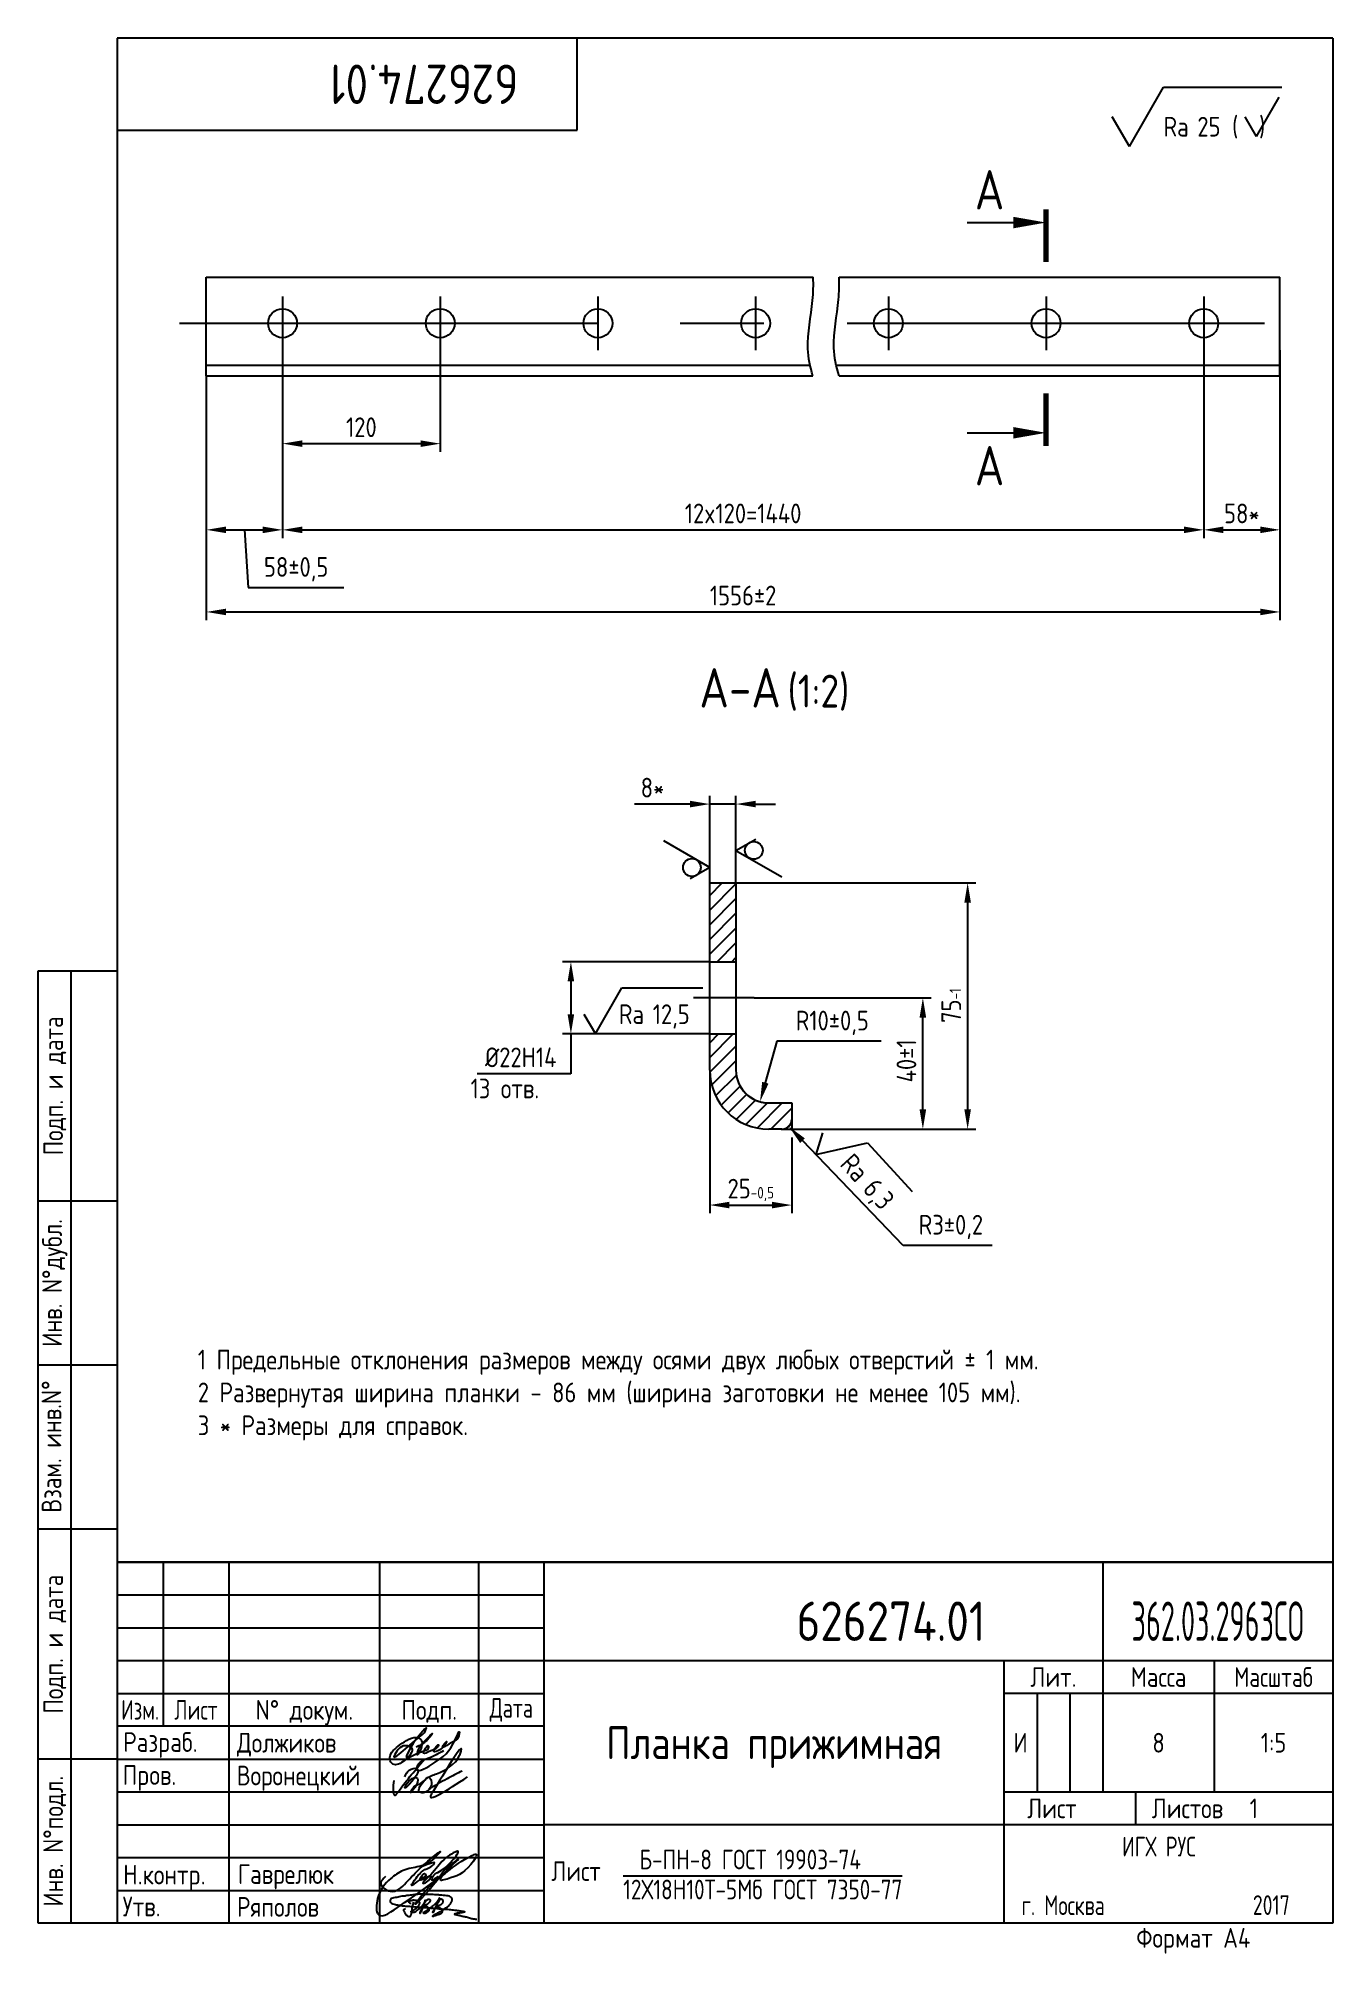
# Paper-space layout 'A3_protect' of a CAD drawing. Header units: millimetres. Extents: x 447 to 644, y 0 to 291.
# The model-space entities are those that its viewports show. They can reach past a viewport. Long polylines and large blocks are cut down to what shows.
import ezdxf
from ezdxf.enums import TextEntityAlignment as Align

# ---------------------------------------------------------------- set-up
doc = ezdxf.new("R2010")
doc.units = ezdxf.units.MM
doc.header["$LTSCALE"] = 0.4
doc.linetypes.add('CENTER', pattern=[50.8, 31.75, -6.35, 6.35, -6.35])
for name, color, linetype in [('Bord', 1, 'Continuous'), ('Cen', 5, 'CENTER'), ('Cont', 6, 'Continuous'), ('Dim', 7, 'Continuous'), ('Hatch', 2, 'Continuous'), ('Text', 3, 'Continuous'), ('Textb', 6, 'Continuous'), ('Vporti', 7, 'Continuous')]:
    doc.layers.add(name, color=color, linetype=linetype)
doc.layers.get('Vporti').freeze()
doc.styles.add('Style1', font='romans.shx', dxfattribs={"width": 0.8})
doc.dimstyles.new('Dia_1$0', dxfattribs={"dimtxt": 3, "dimasz": 3, "dimexe": 1.25, "dimexo": 0, "dimgap": 1, "dimtad": 1, "dimtoh": 1, "dimtxsty": 'Style1', "dimcen": 2.5, "dimclrt": 3, "dimadec": 0, "dimazin": 0, "dimtfac": 1, "dimtmove": 0, "dimatfit": 3, "dimfxl": 1, "dimarcsym": 0})
doc.dimstyles.new('Lin$0', dxfattribs={"dimtxt": 3, "dimasz": 3, "dimexe": 1.25, "dimexo": 0, "dimgap": 1, "dimtad": 1, "dimtoh": 1, "dimdec": 5, "dimlfac": -1, "dimtxsty": 'Style1', "dimcen": 2.5, "dimclrt": 3, "dimaunit": 1, "dimadec": 0, "dimazin": 0, "dimtfac": 1, "dimtdec": 5, "dimtmove": 0, "dimatfit": 3, "dimldrblk": 'NONE', "dimfxl": 1, "dimarcsym": 0})
doc.dimstyles.new('Lin$4', dxfattribs={"dimtxt": 3, "dimasz": 3, "dimexe": 1.25, "dimexo": 0, "dimgap": 1, "dimtad": 1, "dimtoh": 1, "dimdec": 5, "dimlfac": -1, "dimtxsty": 'Style1', "dimcen": 2.5, "dimclrt": 3, "dimaunit": 1, "dimadec": 0, "dimazin": 0, "dimtfac": 1, "dimtdec": 5, "dimtmove": 0, "dimatfit": 3, "dimldrblk": 'NONE', "dimfxl": 1, "dimarcsym": 0})

# ---------------------------------------------------------------- blocks, each defined once
blk = doc.blocks.new('A4')
at = {"layer": 'Bord'}
for p, q in [((20, 55), (85, 55)), ((20, 50), (85, 50)), ((20, 45), (85, 45)), ((160, 40), (160, 25)), ((165, 40), (165, 25)), ((20, 30), (85, 30)), ((20, 25), (85, 25)), ((20, 20), (85, 20)), ((20, 15), (85, 15)), ((20, 10), (85, 10))]:
    blk.add_line(p, q, dxfattribs=at)
at = {"layer": 'Cont'}
for p, q in [((205, 292), (20, 292)), ((20, 292), (20, 5)), ((90, 278), (90, 292)), ((205, 292), (205, 5)), ((20, 278), (90, 278)), ((8, 5), (8, 150)), ((8, 150), (20, 150)), ((13, 5), (13, 150)), ((8, 115), (20, 115)), ((20, 90), (8, 90)), ((20, 65), (8, 65)), ((205, 60), (20, 60)), ((20, 60), (205, 60)), ((27, 60), (27, 35)), ((37, 60), (37, 5)), ((60, 5), (60, 60)), ((75, 60), (75, 5)), ((85, 5), (85, 60)), ((170, 60), (170, 25)), ((85, 45), (205, 45)), ((155, 5), (155, 45)), ((187, 25), (187, 45)), ((20, 40), (85, 40)), ((205, 40), (155, 40)), ((85, 35), (20, 35)), ((20, 30), (8, 30)), ((155, 25), (205, 25)), ((175, 25), (175, 20)), ((205, 20), (85, 20)), ((20, 5), (8, 5)), ((205, 5), (20, 5))]:
    blk.add_line(p, q, dxfattribs=at)
at = {"layer": 'Text', "style": 'Style1', "width": 0.8}
for s, p in [('Подп. и дата', (10.5, 132.5)), ('Инв. N%%dдубл.', (10.5, 102.5)), ('Взам. инв.N%%d ', (10, 78.38)), ('Подп. и дата', (10.5, 47.5)), ('Инв. N%%dподл.', (10.5, 17.5))]:
    blk.add_text(s, height=3, rotation=90, dxfattribs=at).set_placement(p, align=Align.MIDDLE)
at = {"layer": 'Text', "style": 'Style1'}
for s, width, p in [('Лит.', 0.8, (162.5, 42.5)), ('Масса', 0.8, (178.5, 42.5)), ('Масштаб', 0.75, (196, 42.5)), ('Изм.', 0.7, (23.5, 37.5)), ('Лист', 0.7, (32, 37.5)), ('N%%d докум.', 0.8, (48.5, 37.5)), ('Подп.', 0.8, (67.5, 37.5)), ('Лист', 0.8, (162.27, 22.5)), ('Листов', 0.8, (182.9, 22.5))]:
    blk.add_text(s, height=3, dxfattribs=dict(at, width=width)).set_placement(p, align=Align.MIDDLE_CENTER)
at = {"layer": 'Text', "style": 'Style1', "width": 0.7}
for s, p in [('Дата', (80, 37.5)), ('ИГХ РУС', (178.57, 16.69))]:
    blk.add_text(s, height=3, dxfattribs=at).set_placement(p, align=Align.MIDDLE)
at = {"layer": 'Text', "style": 'Style1'}
for s, width, p in [('Разpаб.', 0.8, (20.92, 31.1)), ('Пpов.', 0.8, (20.84, 26.08)), ('Н.контp.', 0.8, (20.92, 10.92)), ('Утв.', 0.8, (20.84, 6.06)), ('г. Москва', 0.7, (157.64, 6.25)), ('Фоpмат А4', 0.8, (175.11, 1.29))]:
    blk.add_text(s, height=3, dxfattribs=dict(at, width=width)).set_placement(p)
for tag, p, width in [('ФИО', (39, 31), 0.8), ('ФИО', (39, 26), 0.8), ('ГОСТ_СОРТАМЕНТА', (98.19, 14), 0.8), ('ФИО', (39, 11), 0.8), ('ФИО', (39, 6), 0.8), ('2017', (192.85, 6.29), 0.7)]:
    blk.add_attdef(tag, p, '', height=3, dxfattribs=dict(at, width=width))
at = {"layer": 'Text', "style": 'Style1', "width": 0.8}
for tag, p in [('И', (157.49, 32.5)), ('700', (178.5, 32.5)), ('1:20', (196, 32.5))]:
    blk.add_attdef(tag, text='', height=3, dxfattribs=at).set_placement(p, align=Align.MIDDLE)
blk.add_attdef('Сборочный_чертеж', text='', height=3, dxfattribs=at).set_placement((120, 21.3), align=Align.CENTER)
for tag, p in [('1', (171.12, 22.5)), ('2', (193, 22.5))]:
    blk.add_attdef(tag, text='', height=3, dxfattribs=at).set_placement(p, align=Align.MIDDLE_CENTER)
blk.add_attdef('ЛИСТ', text='', height=3, dxfattribs=at).set_placement((85.99, 12.5), align=Align.MIDDLE_LEFT)
at = {"layer": 'Text', "style": 'Style1', "width": 0.7}
blk.add_attdef('%%OГОСТ_ТЕХ._ТРЕБОВАНИЙ', text='', height=3, dxfattribs=at).set_placement((98.19, 8), align=Align.BOTTOM_LEFT)
at = {"layer": 'Textb', "style": 'Style1', "width": 0.8}
blk.add_attdef('1234567', (81, 290), '', height=6, rotation=180, dxfattribs=at)
blk.add_attdef('1234567', (123.4, 48), '', height=6, dxfattribs=at)
for tag, height, p in [('123ХЯ', 6, (183.62, 48)), ('НАИМЕНОВАНИЕ', 5, (120, 30))]:
    blk.add_attdef(tag, text='', height=height, dxfattribs=at).set_placement(p, align=Align.CENTER)
blk = doc.blocks.new('A$C314368CF')
at = {"layer": 'Text'}
for q in [(7.18, 6), (1.98, 3)]:
    blk.add_line((3.72, 0), q, dxfattribs=at)
at = {"layer": 'Text', "style": 'Style1', "width": 0.8}
blk.add_text('(  )', height=3, dxfattribs=at).set_placement((0, 0))
blk = doc.blocks.new('sherISO_17')
at = {"layer": 'Cont'}
for p, q in [((-30.94, -16.46), (-25.74, -7.46)), ((-25.74, -7.46), (-7.72, -7.46)), ((-30.94, -16.46), (-33.54, -11.96))]:
    blk.add_line(p, q, dxfattribs=at)
blk.add_blockref('A$C314368CF', (-15.31, -14.96))
at = {"layer": 'Textb', "style": 'Style1', "width": 0.8}
blk.add_text('Ra', height=3, dxfattribs=at).set_placement((-25.74, -14.96))
blk.add_attdef('25', (-20.6, -14.96), '', height=3, dxfattribs=at)
blk = doc.blocks.new('*D65')
at = {"layer": 'Defpoints', "color": 0, "transparency": 16777216}
for p in [(5165.29, 1775.5), (5165.29, 1751.5), (5173.29, 1751.5)]:
    blk.add_point(p, dxfattribs=at)
at = {"layer": 'Dim', "color": 0, "lineweight": -2, "transparency": 16777216}
for p, q in [((5159.29, 1775.5), (5142.44, 1775.5)), ((5165.29, 1751.5), (5165.29, 1778)), ((5173.29, 1775.5), (5165.29, 1775.5)), ((5173.29, 1751.5), (5173.29, 1778)), ((5179.29, 1775.5), (5185.29, 1775.5))]:
    blk.add_line(p, q, dxfattribs=at)
at = {"layer": 'Dim', "color": 0, "transparency": 16777216}
for points in [[(5159.29, 1776.5), (5159.29, 1774.5), (5165.29, 1775.5)], [(5179.29, 1776.5), (5179.29, 1774.5), (5173.29, 1775.5)]]:
    blk.add_solid(points, dxfattribs=at)
at = {"layer": 'Dim', "color": 3, "transparency": 16777216, "insert": (5147.87, 1780.5), "char_height": 6, "attachment_point": 5, "style": 'Style1'}
blk.add_mtext('8*', dxfattribs=at)
blk = doc.blocks.new('_None')
blk = doc.blocks.new('sherISO_09')
at = {"layer": 'Text'}
for q in [(4.04, 7), (-1.73, 3)]:
    blk.add_line((0, 0), q, dxfattribs=at)
blk.add_circle((0, 2.71), 1.35, dxfattribs=at)
blk = doc.blocks.new('*D66')
at = {"layer": 'Defpoints', "color": 0, "transparency": 16777216}
for p in [(5165.29, 1727.5), (5123.03, 1705.5), (5165.29, 1705.5)]:
    blk.add_point(p, dxfattribs=at)
at = {"layer": 'Dim', "color": 0, "lineweight": -2, "transparency": 16777216}
for p, q in [((5165.29, 1727.5), (5120.53, 1727.5)), ((5123.03, 1721.5), (5123.03, 1711.5)), ((5165.29, 1705.5), (5120.53, 1705.5)), ((5123.03, 1705.5), (5123.03, 1693.38)), ((5123.03, 1693.38), (5094.51, 1693.38))]:
    blk.add_line(p, q, dxfattribs=at)
at = {"layer": 'Dim', "color": 0, "transparency": 16777216}
for points in [[(5122.03, 1721.5), (5124.03, 1721.5), (5123.03, 1727.5)], [(5122.03, 1711.5), (5124.03, 1711.5), (5123.03, 1705.5)]]:
    blk.add_solid(points, dxfattribs=at)
at = {"layer": 'Dim', "color": 3, "transparency": 16777216, "insert": (5107.77, 1698.38), "char_height": 6, "attachment_point": 5, "style": 'Style1'}
blk.add_mtext('%%C22H14', dxfattribs=at)
blk = doc.blocks.new('*D67')
at = {"layer": 'Defpoints', "color": 0, "transparency": 16777216}
for p in [(5178.81, 1716.5), (5230.18, 1716.5), (5187.29, 1676.5)]:
    blk.add_point(p, dxfattribs=at)
at = {"layer": 'Dim', "color": 0, "lineweight": -2, "transparency": 16777216}
for p, q in [((5178.81, 1716.5), (5232.68, 1716.5)), ((5230.18, 1682.5), (5230.18, 1710.5)), ((5187.29, 1676.5), (5232.68, 1676.5))]:
    blk.add_line(p, q, dxfattribs=at)
at = {"layer": 'Dim', "color": 0, "transparency": 16777216}
for points in [[(5229.18, 1710.5), (5231.18, 1710.5), (5230.18, 1716.5)], [(5229.18, 1682.5), (5231.18, 1682.5), (5230.18, 1676.5)]]:
    blk.add_solid(points, dxfattribs=at)
at = {"layer": 'Dim', "color": 3, "transparency": 16777216, "insert": (5225.18, 1697.29), "char_height": 6, "attachment_point": 5, "rotation": 90, "style": 'Style1'}
blk.add_mtext('40±1', dxfattribs=at)
blk = doc.blocks.new('*D68')
at = {"layer": 'Defpoints', "color": 0, "transparency": 16777216}
for p in [(5173.29, 1751.5), (5187.3, 1676.5), (5243.8, 1676.5)]:
    blk.add_point(p, dxfattribs=at)
at = {"layer": 'Dim', "color": 0, "lineweight": -2, "transparency": 16777216}
for p, q in [((5173.29, 1751.5), (5246.3, 1751.5)), ((5243.8, 1745.5), (5243.8, 1682.5)), ((5187.3, 1676.5), (5246.3, 1676.5))]:
    blk.add_line(p, q, dxfattribs=at)
at = {"layer": 'Dim', "color": 0, "transparency": 16777216}
for points in [[(5242.8, 1745.5), (5244.8, 1745.5), (5243.8, 1751.5)], [(5242.8, 1682.5), (5244.8, 1682.5), (5243.8, 1676.5)]]:
    blk.add_solid(points, dxfattribs=at)
at = {"layer": 'Dim', "color": 3, "transparency": 16777216, "insert": (5238.8, 1714.14), "char_height": 6, "attachment_point": 5, "rotation": 90, "style": 'Style1'}
blk.add_mtext('75{\\H0.58333x;\\S^ -1;}', dxfattribs=at)
blk = doc.blocks.new('sherISO_03')
at = {"layer": 'Text'}
blk.add_line((4.04, 7), (14.12, 7), dxfattribs=at)
blk.add_lwpolyline([(-1.73, 3), (0, 0), (4.04, 7)], dxfattribs=at)
at = {"layer": 'Text', "style": 'Style1', "width": 0.8}
blk.add_text('Ra', height=3, dxfattribs=at).set_placement((3.58, 1.5))
blk.add_attdef('6,3', (8.73, 1.5), '', height=3, dxfattribs=at)
blk = doc.blocks.new('*D69')
at = {"layer": 'Defpoints', "color": 0, "transparency": 16777216}
for p in [(5165.3, 1694), (5190.29, 1672.57), (5190.29, 1653.4)]:
    blk.add_point(p, dxfattribs=at)
at = {"layer": 'Dim', "color": 0, "lineweight": -2, "transparency": 16777216}
for p, q in [((5165.3, 1694), (5165.3, 1650.9)), ((5190.29, 1672.57), (5190.29, 1650.9)), ((5171.3, 1653.4), (5184.29, 1653.4))]:
    blk.add_line(p, q, dxfattribs=at)
at = {"layer": 'Dim', "color": 0, "transparency": 16777216}
for points in [[(5171.3, 1654.4), (5171.3, 1652.4), (5165.3, 1653.4)], [(5184.29, 1654.4), (5184.29, 1652.4), (5190.29, 1653.4)]]:
    blk.add_solid(points, dxfattribs=at)
at = {"layer": 'Dim', "color": 3, "transparency": 16777216, "insert": (5177.8, 1658.4), "char_height": 6, "attachment_point": 5, "style": 'Style1'}
blk.add_mtext('25{\\H0.58333x;\\S^ -0,5;}', dxfattribs=at)
blk = doc.blocks.new('ZNAK02')
at = {"layer": 'Textb', "style": 'Style1', "width": 0.8}
blk.add_attdef('А-А', text='', height=6, dxfattribs=at).set_placement((13.92, -0.06), align=Align.RIGHT)
blk.add_attdef('SC(1)', (14.94, -0.06), '', height=5, dxfattribs=at)
blk = doc.blocks.new('*D70')
at = {"layer": 'Defpoints', "color": 0, "transparency": 16777216}
for p in [(5085.44, 2132.1), (5027.44, 2112.6), (5085.44, 1995.35)]:
    blk.add_point(p, dxfattribs=at)
at = {"layer": 'Dim', "color": 0, "linetype": 'ByBlock', "lineweight": -2, "transparency": 16777216}
for p, q in [((5085.44, 2132.1), (5085.44, 1989.1)), ((5027.44, 2112.6), (5027.44, 1989.1)), ((5042.44, 1995.35), (5070.44, 1995.35)), ((5056.44, 1995.35), (5059.36, 1951.43)), ((5059.36, 1951.43), (5132.22, 1951.43))]:
    blk.add_line(p, q, dxfattribs=at)
at = {"layer": 'Dim', "color": 0, "transparency": 16777216}
for points in [[(5042.44, 1997.85), (5042.44, 1992.85), (5027.44, 1995.35)], [(5070.44, 1997.85), (5070.44, 1992.85), (5085.44, 1995.35)]]:
    blk.add_solid(points, dxfattribs=at)
at = {"layer": 'Dim', "color": 3, "transparency": 16777216, "insert": (5095.79, 1965.36), "char_height": 15, "attachment_point": 5, "style": 'Style1'}
blk.add_mtext('58±0,5', dxfattribs=at)
blk = doc.blocks.new('*D71')
at = {"layer": 'Defpoints', "color": 0, "transparency": 16777216}
for p in [(5085.44, 2132.1), (5205.44, 2132.1), (5205.44, 2060.96)]:
    blk.add_point(p, dxfattribs=at)
at = {"layer": 'Dim', "color": 0, "linetype": 'ByBlock', "lineweight": -2, "transparency": 16777216}
for p, q in [((5085.44, 2132.1), (5085.44, 2054.71)), ((5205.44, 2132.1), (5205.44, 2054.71)), ((5100.44, 2060.96), (5190.44, 2060.96))]:
    blk.add_line(p, q, dxfattribs=at)
at = {"layer": 'Dim', "color": 0, "transparency": 16777216}
for points in [[(5100.44, 2063.46), (5100.44, 2058.46), (5085.44, 2060.96)], [(5190.44, 2063.46), (5190.44, 2058.46), (5205.44, 2060.96)]]:
    blk.add_solid(points, dxfattribs=at)
at = {"layer": 'Dim', "color": 3, "transparency": 16777216, "insert": (5145.44, 2073.46), "char_height": 15, "attachment_point": 5, "style": 'Style1'}
blk.add_mtext('120', dxfattribs=at)
blk = doc.blocks.new('*D72')
at = {"layer": 'Defpoints', "color": 0, "transparency": 16777216}
for p in [(5085.44, 2132.1), (5786.47, 2132.1), (5786.47, 1995.35)]:
    blk.add_point(p, dxfattribs=at)
at = {"layer": 'Dim', "color": 0, "linetype": 'ByBlock', "lineweight": -2, "transparency": 16777216}
for p, q in [((5085.44, 2132.1), (5085.44, 1989.1)), ((5786.47, 2132.1), (5786.47, 1989.1)), ((5100.44, 1995.35), (5771.47, 1995.35))]:
    blk.add_line(p, q, dxfattribs=at)
at = {"layer": 'Dim', "color": 0, "transparency": 16777216}
for points in [[(5100.44, 1997.85), (5100.44, 1992.85), (5085.44, 1995.35)], [(5771.47, 1997.85), (5771.47, 1992.85), (5786.47, 1995.35)]]:
    blk.add_solid(points, dxfattribs=at)
at = {"layer": 'Dim', "color": 3, "transparency": 16777216, "insert": (5435.95, 2007.85), "char_height": 15, "attachment_point": 5, "style": 'Style1'}
blk.add_mtext('12x120=1440', dxfattribs=at)
blk = doc.blocks.new('*D75')
at = {"layer": 'Defpoints', "color": 0, "transparency": 16777216}
for p in [(5027.44, 2112.6), (5844.47, 2112.6), (5844.47, 1932.85)]:
    blk.add_point(p, dxfattribs=at)
at = {"layer": 'Dim', "color": 0, "linetype": 'ByBlock', "lineweight": -2, "transparency": 16777216}
for p, q in [((5027.44, 2112.6), (5027.44, 1926.6)), ((5844.47, 2112.6), (5844.47, 1926.6)), ((5042.44, 1932.85), (5829.47, 1932.85))]:
    blk.add_line(p, q, dxfattribs=at)
at = {"layer": 'Dim', "color": 0, "transparency": 16777216}
for points in [[(5042.44, 1935.35), (5042.44, 1930.35), (5027.44, 1932.85)], [(5829.47, 1935.35), (5829.47, 1930.35), (5844.47, 1932.85)]]:
    blk.add_solid(points, dxfattribs=at)
at = {"layer": 'Dim', "color": 3, "transparency": 16777216, "insert": (5435.95, 1945.35), "char_height": 15, "attachment_point": 5, "style": 'Style1'}
blk.add_mtext('1556±2', dxfattribs=at)
blk = doc.blocks.new('*D76')
at = {"layer": 'Defpoints', "color": 0, "transparency": 16777216}
for p in [(5786.47, 2132.1), (5844.47, 2132.1), (5844.47, 1995.35)]:
    blk.add_point(p, dxfattribs=at)
at = {"layer": 'Dim', "color": 0, "linetype": 'ByBlock', "lineweight": -2, "transparency": 16777216}
for p, q in [((5786.47, 2132.1), (5786.47, 1989.1)), ((5844.47, 2132.1), (5844.47, 1989.1)), ((5801.47, 1995.35), (5829.47, 1995.35))]:
    blk.add_line(p, q, dxfattribs=at)
at = {"layer": 'Dim', "color": 0, "transparency": 16777216}
for points in [[(5801.47, 1997.85), (5801.47, 1992.85), (5786.47, 1995.35)], [(5829.47, 1997.85), (5829.47, 1992.85), (5844.47, 1995.35)]]:
    blk.add_solid(points, dxfattribs=at)
at = {"layer": 'Dim', "color": 3, "transparency": 16777216, "insert": (5815.47, 2007.85), "char_height": 15, "attachment_point": 5, "style": 'Style1'}
blk.add_mtext('58*', dxfattribs=at)
blk = doc.blocks.new('razrez03')
at = {"layer": 'Text', "const_width": 0.8}
blk.add_lwpolyline([(0, 2), (0, -6)], dxfattribs=at)
at = {"layer": 'Text'}
blk.add_lwpolyline([(0, 0, 0, 1.76, 0), (5, 0, 1.76, 1.76, 0)], format="xyseb", dxfattribs=at)
blk.add_lwpolyline([(12, 0), (5, 0)], dxfattribs=at)
at = {"layer": 'Textb', "style": 'Style1', "width": 0.8}
blk.add_attdef('A', (6.5, 2), '', height=6, dxfattribs=at)
blk = doc.blocks.new('*D77')
at = {"layer": 'Defpoints', "color": 0, "transparency": 16777216}
for p in [(5187.29, 1679.5), (5189.37, 1677.34)]:
    blk.add_point(p, dxfattribs=at)
at = {"layer": 'Dim', "color": 0, "lineweight": -2, "transparency": 16777216}
for p, q in [((5224.14, 1641.13), (5193.53, 1673.01)), ((5251.28, 1641.13), (5224.14, 1641.13))]:
    blk.add_line(p, q, dxfattribs=at)
blk.add_arc((5187.29, 1679.5), 3, 266.09052, 0, dxfattribs=at)
at = {"layer": 'Dim', "color": 0, "transparency": 16777216}
blk.add_solid([(5194.25, 1673.7), (5192.81, 1672.32), (5189.37, 1677.34)], dxfattribs=at)
at = {"layer": 'Dim', "color": 3, "transparency": 16777216, "insert": (5238.71, 1646.71), "char_height": 6, "attachment_point": 5, "style": 'Style1'}
blk.add_mtext('R3±0,2', dxfattribs=at)
blk = doc.blocks.new('*D78')
at = {"layer": 'Defpoints', "color": 0, "transparency": 16777216}
for p in [(5183.29, 1694.5), (5180.61, 1684.87)]:
    blk.add_point(p, dxfattribs=at)
at = {"layer": 'Dim', "color": 0, "lineweight": -2, "transparency": 16777216}
for p, q in [((5185.74, 1703.31), (5182.22, 1690.65)), ((5217.46, 1703.31), (5185.74, 1703.31))]:
    blk.add_line(p, q, dxfattribs=at)
blk.add_arc((5183.29, 1694.5), 10, 180, 268.78132, dxfattribs=at)
at = {"layer": 'Dim', "color": 0, "transparency": 16777216}
blk.add_solid([(5181.26, 1690.92), (5183.19, 1690.38), (5180.61, 1684.87)], dxfattribs=at)
at = {"layer": 'Dim', "color": 3, "transparency": 16777216, "insert": (5202.6, 1708.88), "char_height": 6, "attachment_point": 5, "style": 'Style1'}
blk.add_mtext('R10±0,5', dxfattribs=at)
blk = doc.blocks.new('sherISO_01')
at = {"layer": 'Text'}
blk.add_line((4.04, 7), (16.36, 7), dxfattribs=at)
blk.add_lwpolyline([(-1.73, 3), (0, 0), (4.04, 7)], dxfattribs=at)
at = {"layer": 'Text', "style": 'Style1', "width": 0.8}
blk.add_text('Ra', height=3, dxfattribs=at).set_placement((3.58, 1.5))
blk.add_attdef('12,5', (8.73, 1.5), '', height=3, dxfattribs=at)

msp = doc.modelspace()

# ---------------------------------------------------------------- hatches: boundary and pattern name
at = {"layer": 'Hatch'}
h = msp.add_hatch(dxfattribs=at)
h.set_pattern_fill('ANSI31', color=256)
h.set_pattern_definition([(45, (8045.6322, 4798.676), (-2.245064, 2.245064), [])])
h.paths.add_polyline_path([(5165.293712, 1751.502693), (5173.293712, 1751.502693), (5173.293712, 1727.502693), (5165.293712, 1727.502693)])
h.paths.add_polyline_path([(5165.293712, 1705.502693), (5173.293712, 1705.502693), (5173.293712, 1694.502693, 0.4142135624), (5183.293712, 1684.502693), (5190.293712, 1684.502693), (5190.293712, 1679.502693, -0.4142135624), (5187.293712, 1676.502693), (5183.293712, 1676.502693, -0.4142135624), (5165.293712, 1694.502693)])

# ---------------------------------------------------------------- linework, layer by layer
at = {"layer": 'Bord'}
for points, knots in [([(5489.085151, 2112.598781), (5486.969041, 2119.373421), (5483.208804, 2138.016139), (5488.885982, 2163.359895), (5489.557844, 2181.78803), (5489.288875, 2187.598782)], [42.9201491977, 42.9201491977, 42.9201491977, 42.9201491977, 64.4482987183, 101.4562237444, 118.8048081624, 118.8048081624, 118.8048081624, 118.8048081624]), ([(5509.052057, 2112.598781), (5506.812091, 2119.599502), (5502.900812, 2138.465272), (5508.581369, 2163.824109), (5509.287319, 2182.014368), (5509.065861, 2187.598782)], [42.1835013614, 42.1835013614, 42.1835013614, 42.1835013614, 64.4482987183, 101.4562237444, 118.1133182093, 118.1133182093, 118.1133182093, 118.1133182093])]:
    msp.add_open_spline(points, degree=3, knots=knots, dxfattribs=at)
at = {"layer": 'Cen'}
for p, q in [((5085.438177, 2173.098781), (5085.438177, 2132.098781)), ((5205.438177, 2173.098781), (5205.438177, 2132.098781)), ((5325.438177, 2173.098781), (5325.438177, 2132.098781)), ((5445.438177, 2173.098781), (5445.438177, 2132.098781)), ((5546.469957, 2173.098781), (5546.469957, 2132.098781)), ((5666.469957, 2173.098781), (5666.469957, 2132.098781)), ((5786.469957, 2173.098781), (5786.469957, 2132.098781)), ((5007.160925, 2152.598781), (5857.988624, 2152.598781)), ((5178.812128, 1716.502693), (5160.397173, 1716.502693))]:
    msp.add_line(p, q, dxfattribs=at)
at = {"layer": 'Cont'}
for p, q in [((5027.438177, 2187.598782), (5489.288875, 2187.598782)), ((5027.438177, 2112.598781), (5027.438177, 2187.598781)), ((5509.065861, 2187.598782), (5844.469957, 2187.598782)), ((5844.469957, 2112.598781), (5844.469957, 2187.598781)), ((5027.438177, 2120.598781), (5486.958293, 2120.598781)), ((5506.859342, 2120.598781), (5844.469957, 2120.598782)), ((5027.438177, 2112.598781), (5489.085151, 2112.598781)), ((5509.052057, 2112.598781), (5844.469957, 2112.598782)), ((5165.293712, 1751.502693), (5173.293712, 1751.502693)), ((5165.293712, 1694.502693), (5165.293712, 1751.502693)), ((5173.293712, 1751.502693), (5173.293712, 1694.502693)), ((5165.293712, 1727.502693), (5173.293712, 1727.502693)), ((5165.293712, 1705.502693), (5173.293712, 1705.502693)), ((5183.293712, 1684.502693), (5190.293712, 1684.502693)), ((5190.293712, 1684.502693), (5190.293712, 1679.502693)), ((5187.293712, 1676.502693), (5183.293712, 1676.502693))]:
    msp.add_line(p, q, dxfattribs=at)
for centre in [(5085.438177, 2152.598781), (5205.438177, 2152.598781), (5325.438177, 2152.598781), (5445.438177, 2152.598781), (5546.469957, 2152.598781), (5666.469957, 2152.598781), (5786.469957, 2152.598781)]:
    msp.add_circle(centre, 11, dxfattribs=at)
for centre, radius, start, end in [((5183.293712, 1694.502693), 18, 180, 270), ((5183.293712, 1694.502693), 10, 180, 270), ((5187.293712, 1679.502693), 3, 270, 0)]:
    msp.add_arc(centre, radius, start, end, dxfattribs=at)
at = {"layer": 'Dim'}
for p, q in [((5187.293712, 1676.502693), (5192.676312, 1676.502693)), ((5190.293712, 1679.502693), (5190.293712, 1676.136834)), ((5190.293712, 1673.984347), (5190.293712, 1672.463573))]:
    msp.add_line(p, q, dxfattribs=at)

# ---------------------------------------------------------------- block references
ref = msp.add_blockref('razrez03', (5666.469957, 2229.271828), dxfattribs=dict(at, xscale=-5, yscale=5, zscale=5))
ref.add_attrib('A', 'А', (5612.255671, 2239.271828), dxfattribs={"layer": 'Textb', "height": 30, "style": 'Style1', "width": 0.8})
ref = msp.add_blockref('razrez03', (5666.469957, 2069.221528), dxfattribs=dict(at, xscale=5, yscale=5, zscale=5, rotation=180))
ref.add_attrib('A', 'А', (5612.255671, 2029.221528), dxfattribs={"layer": 'Textb', "height": 30, "style": 'Style1', "width": 0.8})
at = {"layer": 'Dim', "xscale": 2, "yscale": 2, "zscale": 2}
for name, p, values in [('ZNAK02', (5159.117706, 1805.027326), {'А-А': 'А-А', 'SC(1)': '(1:2)'}), ('sherISO_01', (5130.484398, 1705.526479), {'12,5': '12,5'})]:
    msp.add_blockref(name, p, dxfattribs=at).add_auto_attribs(values)
for p, rotation in [((5165.293712, 1756.187086), 90.00000000000001), ((5173.293712, 1761.398818), 270)]:
    msp.add_blockref('sherISO_09', p, dxfattribs=dict(at, rotation=rotation))
at = {"layer": 'Dim', "xscale": 2, "yscale": 2, "zscale": 2, "rotation": 312.6106132932224}
msp.add_blockref('sherISO_03', (5197.546601, 1668.809327), dxfattribs=at).add_auto_attribs({'6,3': '6,3'})

# ---------------------------------------------------------------- texts
at = {"layer": 'Text', "color": 3, "style": 'Style1', "width": 0.8}
msp.add_text('13 отв.', height=6, dxfattribs=at).set_placement((5092.509784, 1685.901395))

# ---------------------------------------------------------------- dimensions: what is measured, and where the dimension line sits
at = {"layer": 'Dim'}
for base, p2, text, override, picture, middle in [((5085.438177, 1995.351151), (5085.438177, 2132.098781), '<>±0,5', {"dimscale": 5, "dimtmove": 1, "dimarcsym": 1}, '*D70', (5064.363353, 1951.428025)), ((5844.469957, 1932.851151), (5844.469957, 2112.598782), '1556±2', {"dimscale": 5, "dimarcsym": 1}, '*D75', (5435.954067, 1932.851151))]:
    dim = msp.add_linear_dim(base=base, p1=(5027.438177, 2112.598781), p2=p2, text=text, dimstyle='Dia_1$0', override=override, dxfattribs=at)
    dim.commit()
    dim.dimension.update_dxf_attribs({"geometry": picture, "text_midpoint": middle, "dimtype": 160})
dim = msp.add_linear_dim(base=(5205.438177, 2060.964835), p1=(5085.438177, 2132.098781), p2=(5205.438177, 2132.098781), dimstyle='Dia_1$0', override={"dimscale": 5, "dimarcsym": 1}, dxfattribs=at)
dim.commit()
dim.dimension.update_dxf_attribs({"geometry": '*D71', "text_midpoint": (5145.438177, 2073.464835)})
for base, p1, p2, text, override, picture, middle in [((5786.469957, 1995.351151), (5085.438177, 2132.098781), (5786.469957, 2132.098781), '12x120=1440', {"dimscale": 5, "dimpost": '', "dimarcsym": 1}, '*D72', (5435.954067, 2007.851151)), ((5844.469957, 1995.351151), (5786.469957, 2132.098781), (5844.469957, 2132.098781), '<>*', {"dimscale": 5, "dimarcsym": 1}, '*D76', (5815.469957, 2007.851151))]:
    dim = msp.add_linear_dim(base=base, p1=p1, p2=p2, text=text, dimstyle='Dia_1$0', override=override, dxfattribs=at)
    dim.commit()
    dim.dimension.update_dxf_attribs({"geometry": picture, "text_midpoint": middle})
for base, p1, p2, text, override, picture, middle in [((5165.293712, 1775.502693), (5173.293712, 1751.502693), (5165.293712, 1751.502693), '<>*', {"dimscale": 2}, '*D65', (5147.86514, 1780.502693)), ((5190.293712, 1653.395443), (5165.300793, 1693.997853), (5190.293712, 1672.572448), '<>{\\H0.58333x;\\S^ -0,5;}', {"dimscale": 2, "dimdec": 0}, '*D69', (5177.797252, 1658.395443))]:
    dim = msp.add_linear_dim(base=base, p1=p1, p2=p2, angle=180, text=text, dimstyle='Lin$0', override=override, dxfattribs=at)
    dim.commit()
    dim.dimension.update_dxf_attribs({"geometry": picture, "text_midpoint": middle})
for base, p1, p2, angle, text, picture, middle in [((5243.796223, 1676.502693), (5173.293712, 1751.502693), (5187.303668, 1676.502693), 270, '<>{\\H0.58333x;\\S^ -1;}', '*D68', (5243.796223, 1714.144351)), ((5123.029196, 1705.502693), (5165.293712, 1727.502693), (5165.293712, 1705.502693), 90, '%%C<>H14', '*D66', (5107.772053, 1693.379241)), ((5230.182659, 1716.502693), (5187.293712, 1676.502693), (5178.812128, 1716.502693), 90, '<>±1', '*D67', (5230.182659, 1697.290963))]:
    dim = msp.add_linear_dim(base=base, p1=p1, p2=p2, angle=angle, text=text, dimstyle='Lin$0', override={"dimscale": 2}, dxfattribs=at)
    dim.commit()
    dim.dimension.update_dxf_attribs({"geometry": picture, "text_midpoint": middle, "dimtype": 160})
for center, mpoint, text, override, picture, middle in [((5183.293712, 1694.502693), (5180.61416, 1684.868379), '<>±0,5', {"dimscale": 2}, '*D78', (5202.600731, 1703.311208)), ((5187.293712, 1679.502693), (5189.371539, 1677.338754), '<>±0,2', {"dimscale": 2, "dimdec": 0, "dimcen": 0, "dimtofl": 0}, '*D77', (5238.707351, 1641.133624))]:
    dim = msp.add_radius_dim(center=center, mpoint=mpoint, text=text, dimstyle='Lin$4', override=override, dxfattribs=at)
    dim.commit()
    dim.dimension.update_dxf_attribs({"geometry": picture, "text_midpoint": middle, "dimtype": 164})

psp = doc.layouts.new('A3_protect')

# ---------------------------------------------------------------- linework, layer by layer
at = {"layer": 'Cont'}
psp.add_line((643.64, 291.18), (643.64, 4.18), dxfattribs=at)
at = {"layer": 'Text'}
for points, knots in [([(508.33, 30.45), (507.57, 30.03), (506.26, 29.31), (504.38, 28.72), (504.06, 26.79), (508.99, 29.89), (509.32, 30.5), (510.73, 33.53), (510.7, 32.09), (509.82, 31.97), (507.63, 30.49), (508.94, 32.25), (508.41, 30.73), (505.88, 29.62), (507.77, 31.8), (507.23, 30.59), (506.5, 30.62), (504.63, 29.38), (505.97, 31.65), (506.09, 30.55), (504.19, 30.11), (502.91, 29.28), (500.77, 27.92), (499.72, 29.66), (501.23, 31.08), (502.63, 32.04), (503.91, 32.68), (504.87, 32.26), (505.28, 31.27), (503.98, 28.96), (504.68, 31.24), (505.29, 31.7), (506.93, 33.51), (505.94, 32.06), (505.21, 31.52), (504.41, 31.12), (504.16, 31)], [0, 0, 0, 0, 2.703743, 4.672825, 5.02799, 7.955933, 13.437489, 13.883188, 14.189441, 16.413959, 17.478513, 18.47964, 18.959294, 20.910841, 22.003091, 22.470554, 23.533771, 24.710748, 26.01626, 26.201331, 27.488187, 30.382065, 32.258784, 33.069724, 35.439902, 37.010787, 38.612861, 39.32109, 39.818865, 41.83144, 42.782113, 44.494961, 45.867914, 46.467245, 48.290622, 49.101188, 49.101188, 49.101188, 49.101188]), ([(502.68, 29.67), (503.1, 30.59), (503.64, 31.77), (505.91, 34.33), (505.46, 33.17), (503.95, 32.14), (499.75, 28.03), (501.4, 30.77), (502.38, 31.46), (503.94, 30.77), (503.3, 29.96), (502.78, 29.27), (502.62, 29.54), (502.66, 29.62), (502.68, 29.67)], [0, 0, 0, 0, 4.062617, 5.226919, 5.800291, 6.663227, 11.774431, 12.938639, 14.11351, 15.354081, 16.396133, 16.918576, 17.03251, 17.182794, 17.182794, 17.182794, 17.182794]), ([(502.41, 26.48), (502.57, 26.86), (502.89, 27.61), (505.39, 28.16), (503.59, 25.71), (502.07, 24.38), (503.12, 26.38), (505.26, 26.45), (502.79, 23.15), (503.85, 25.36), (505.02, 25.26), (505.99, 26.76), (506.83, 25.38), (505.99, 24.04), (503.96, 24.04), (505.54, 26.44), (507.95, 27.11), (510.32, 28.4), (511.81, 32.83), (508.03, 26.3), (505.36, 22.16), (508.83, 24.42), (511.98, 26.48)], [0, 0, 0, 0, 1.213353, 2.399709, 5.497648, 5.861317, 7.611627, 8.43806, 10.837371, 11.583123, 13.461301, 14.534506, 15.162086, 17.217848, 17.944717, 20.123775, 21.948027, 26.460707, 27.144718, 34.52243, 35.159468, 41.304292, 41.304292, 41.304292, 41.304292]), ([(500.73, 25.92), (500.68, 25.47), (500.62, 24.81), (500.77, 23.27), (502.11, 25.17), (503.24, 26.59), (504.62, 28.21), (505.43, 29.15)], [0, 0, 0, 0, 1.523947, 2.237958, 3.351836, 5.856423, 9.374056, 9.374056, 9.374056, 9.374056]), ([(511.15, 27.37), (510.38, 26.98), (508.67, 26.11), (507, 25.15), (506.08, 24.62)], [0, 0, 0, 0, 2.587978, 5.77327, 5.77327, 5.77327, 5.77327]), ([(499.46, 11.29), (499.13, 10.98), (498.25, 10.17), (500.64, 8.31), (503.77, 11.57), (505.26, 13.19), (508.15, 15.4), (506.25, 13.33), (504.84, 12.8), (502.15, 12.42), (499.84, 10.76), (498.11, 8.71), (497.96, 4.19), (504.12, 8.57), (507.87, 11.17), (511.15, 13.88), (513.83, 15), (511.5, 11.67), (510.21, 11.36), (506.9, 10.3), (509.17, 12.73), (511.24, 14.44), (508.55, 12.64), (507.44, 10.54), (502.66, 5.41), (505.26, 8.89), (508.38, 12.12), (506.24, 10.31), (506.8, 11.64), (507.96, 12.17), (509.14, 13.03), (511.4, 15.87), (507.78, 13.76), (507.48, 12.46), (504.44, 9.86), (506.06, 10.55), (506.66, 11.78), (505.6, 10.99), (504.3, 10.47), (505.36, 12.11), (505.71, 11.4), (504.64, 10.94), (502.84, 9.18), (504.33, 11.42), (505.24, 12.38), (506.4, 12.7), (507.35, 13.73), (506.1, 13.25), (505.06, 12.85)], [0, 0, 0, 0, 1.17994, 3.087717, 5.863103, 12.338328, 12.854096, 14.088578, 16.834551, 19.302558, 21.570562, 25.210018, 27.650956, 31.348291, 40.129863, 44.562748, 45.223917, 46.979401, 51.214655, 52.099288, 55.323111, 56.227801, 58.471865, 60.028126, 65.752911, 68.466223, 71.038525, 71.934922, 72.780229, 73.495807, 76.028152, 77.999346, 80.11892, 83.1954, 85.334448, 86.270878, 87.060466, 88.110212, 88.803314, 89.989889, 90.197567, 90.706974, 92.884587, 94.19917, 96.055742, 97.375783, 97.753899, 99.636325, 99.636325, 99.636325, 99.636325]), ([(503.38, 7.16), (503.34, 7.18), (503.25, 7.21), (503.15, 7.29), (503.07, 7.37), (503, 7.48), (503.08, 7.57), (503.2, 7.63), (503.37, 7.68), (503.57, 7.72), (503.81, 7.75), (504.03, 7.72), (504.26, 7.67), (504.46, 7.58), (504.66, 7.43), (504.67, 7.21), (504.59, 7.06), (504.49, 6.9), (504.38, 6.74), (504.24, 6.57), (504.11, 6.42), (503.96, 6.32), (503.84, 6.22), (503.71, 6.15), (503.56, 6.1), (503.45, 6.04), (503.37, 6.01), (503.33, 5.94), (503.4, 5.89), (503.48, 5.88), (503.61, 5.87), (503.76, 5.87), (503.93, 5.92), (504.13, 5.99), (504.31, 6.13), (504.47, 6.31), (504.65, 6.44), (504.8, 6.61), (504.95, 6.72), (505.05, 6.83), (505.14, 6.93), (505.28, 7.08), (505.4, 7.32), (505.5, 7.48), (505.56, 7.76), (505.44, 7.45), (505.41, 7.24), (505.25, 6.89), (505.17, 6.61), (505.07, 6.37), (504.96, 6.1), (504.88, 5.91), (504.67, 5.57), (504.83, 5.96), (504.92, 6.24), (505.09, 6.53), (505.22, 6.8), (505.29, 6.99), (505.4, 7.19), (505.53, 7.37), (505.61, 7.54), (505.73, 7.68), (505.87, 7.83), (506.06, 7.89), (506.23, 7.82), (506.29, 7.67), (506.24, 7.49), (506.11, 7.31), (505.91, 7.16), (505.76, 7.02), (505.61, 6.96), (505.52, 6.92), (505.34, 6.88), (505.56, 6.86), (505.69, 6.8), (505.86, 6.72), (505.96, 6.59), (506.06, 6.47), (506.1, 6.33), (506.1, 6.16), (506.01, 5.99), (505.84, 5.85), (505.62, 5.74), (505.44, 5.66), (505.23, 5.72), (505.34, 5.9), (505.49, 5.96), (505.66, 6.07), (505.82, 6.16), (505.95, 6.25), (506.07, 6.33), (506.16, 6.41), (506.26, 6.48), (506.36, 6.57), (506.49, 6.67), (506.67, 6.81), (506.86, 6.98), (507.04, 7.17), (507.19, 7.29), (507.33, 7.4), (507.41, 7.54), (507.53, 7.64), (507.63, 7.77), (507.69, 7.88), (507.7, 8.07), (507.55, 7.88), (507.49, 7.73), (507.4, 7.48), (507.31, 7.25), (507.21, 7.02), (507.14, 6.78), (507.04, 6.58), (506.94, 6.35), (506.88, 6.13), (506.82, 5.94), (506.77, 5.83), (506.6, 5.78), (506.83, 6.13), (506.96, 6.33), (507.14, 6.66), (507.26, 6.88), (507.39, 7.11), (507.55, 7.4), (507.68, 7.69), (507.82, 7.86), (508, 7.97), (508.16, 7.8), (508.21, 7.61), (508.2, 7.42), (508.15, 7.25), (508.04, 7.12), (507.9, 7.01), (507.74, 6.91), (507.58, 6.83), (507.42, 6.79), (507.32, 6.76), (507.1, 6.77), (507.28, 6.74), (507.36, 6.7), (507.48, 6.67), (507.6, 6.63), (507.73, 6.6), (507.83, 6.52), (507.91, 6.42), (508, 6.31), (508.04, 6.19), (508.08, 6.05), (508.09, 5.92), (508.07, 5.78), (507.96, 5.67), (507.81, 5.57), (507.62, 5.52), (507.4, 5.45), (507.18, 5.35), (506.92, 5.28), (506.78, 5.23), (506.63, 5.22), (506.73, 5.37), (506.82, 5.44), (507.03, 5.58), (507.27, 5.68), (507.54, 5.84), (507.76, 5.95), (507.91, 6.03), (508.06, 6.12), (508.2, 6.23), (508.42, 6.37), (508.69, 6.55), (508.96, 6.74), (509.18, 6.91), (509.31, 7.09), (509.44, 7.24), (509.51, 7.4), (509.58, 7.53), (509.63, 7.71), (509.66, 7.92), (509.42, 8.28), (508.89, 8.39), (508.3, 8.43), (507.78, 8.46), (507.27, 8.53), (506.78, 8.55), (506.31, 8.54), (505.88, 8.57), (505.5, 8.57), (505.18, 8.61), (504.86, 8.62), (504.52, 8.61), (504.18, 8.58), (503.82, 8.53), (503.43, 8.47), (503.07, 8.45), (502.74, 8.41), (502.39, 8.31), (501.99, 8.33), (501.59, 8.17), (501.17, 8.15), (500.79, 8.03), (500.46, 7.99), (500.24, 7.85), (500.18, 7.62), (500.23, 7.39), (500.47, 7.18), (500.8, 7.13), (501.21, 6.99), (501.69, 6.94), (502.14, 6.85), (502.56, 6.81), (502.93, 6.81), (503.33, 6.73), (503.89, 6.73), (504.46, 6.62), (505.12, 6.66), (505.74, 6.55), (506.35, 6.51), (506.94, 6.5), (507.53, 6.42), (508.2, 6.35), (508.85, 6.33), (509.37, 6.26), (509.82, 6.22), (510.24, 6.19), (510.62, 6.12), (510.94, 6.08), (511.22, 6.03), (511.39, 6.02), (511.63, 5.93), (511.39, 5.86), (511.22, 5.82), (510.92, 5.77), (510.58, 5.72), (510.31, 5.7), (509.86, 5.54), (510.43, 5.47), (510.75, 5.38), (511.29, 5.26), (511.82, 5.15), (512.38, 4.95), (512.86, 4.88), (513.19, 4.83), (513.32, 4.8), (513.39, 4.79)], [0, 0, 0, 0, 0.153866, 0.270441, 0.388867, 0.510533, 0.592156, 0.71333, 0.90842, 1.11344, 1.349254, 1.61246, 1.782219, 2.047249, 2.291879, 2.451528, 2.651081, 2.806158, 3.017979, 3.227348, 3.462381, 3.633009, 3.75766, 3.920516, 4.080796, 4.214529, 4.291786, 4.349969, 4.397594, 4.50822, 4.594826, 4.799244, 4.954392, 5.128468, 5.437537, 5.632649, 5.842485, 6.094987, 6.293219, 6.410959, 6.551192, 6.687808, 7.022147, 7.294342, 7.425356, 7.52079, 7.946481, 8.313051, 8.59833, 8.833695, 9.090496, 9.427695, 9.601191, 9.883219, 10.093306, 10.673943, 10.798776, 10.974628, 11.287247, 11.486184, 11.648652, 11.848902, 12.027194, 12.25348, 12.40059, 12.537783, 12.716293, 12.91523, 13.208551, 13.438489, 13.549668, 13.67779, 13.77127, 13.930001, 14.029091, 14.272112, 14.434836, 14.547084, 14.739051, 14.830983, 15.061241, 15.268922, 15.500489, 15.788979, 15.879568, 16.024283, 16.221854, 16.418714, 16.593102, 16.783247, 16.91018, 17.018213, 17.135263, 17.278205, 17.430482, 17.620087, 17.979626, 18.191789, 18.388716, 18.565718, 18.714854, 18.857929, 19.039974, 19.171375, 19.283034, 19.400085, 19.618058, 19.882245, 20.150781, 20.377854, 20.649532, 20.89723, 21.042543, 21.40016, 21.557817, 21.667145, 21.752781, 21.926256, 22.412297, 22.813145, 22.961412, 23.171289, 23.607257, 23.940428, 24.110007, 24.291214, 24.48084, 24.697609, 24.904078, 25.034245, 25.218018, 25.407651, 25.573473, 25.787447, 25.930292, 26.051316, 26.18846, 26.285312, 26.406799, 26.52425, 26.630463, 26.793722, 26.898606, 27.029313, 27.171012, 27.314101, 27.419918, 27.580557, 27.709367, 27.829268, 28.024364, 28.266961, 28.41242, 28.705761, 28.989137, 29.187748, 29.233768, 29.332802, 29.529535, 29.667094, 30.039923, 30.332117, 30.61061, 30.769982, 30.856778, 31.109923, 31.313488, 31.656425, 32.066331, 32.296628, 32.49714, 32.710276, 32.891468, 33.014834, 33.177747, 33.444503, 33.618009, 34.409008, 34.914636, 35.419802, 35.95397, 36.458179, 36.88069, 37.388403, 37.738353, 38.034261, 38.353468, 38.693154, 39.037638, 39.391136, 39.787481, 40.203773, 40.488977, 40.784975, 41.26625, 41.668005, 42.070065, 42.499388, 42.869834, 43.079573, 43.213439, 43.554591, 43.717296, 44.153724, 44.506336, 45.019111, 45.587859, 45.90191, 46.270392, 46.703958, 47.093115, 47.952647, 48.44014, 49.079253, 49.808223, 50.268654, 50.851051, 51.604831, 52.298429, 52.776925, 53.1907, 53.661988, 54.042386, 54.348524, 54.616841, 54.853814, 54.983777, 55.126096, 55.333328, 55.613101, 56.008732, 56.315809, 56.59982, 56.87931, 57.399251, 57.889617, 58.432507, 59.066698, 59.660314, 59.862668, 60.07277, 60.07277, 60.07277, 60.07277]), ([(502.52, 6.33), (502.47, 6.32), (502.38, 6.3), (502.27, 6.28), (502.14, 6.18), (502.28, 6.04), (502.35, 5.91), (502.48, 5.73), (502.6, 5.51), (502.78, 5.34), (502.92, 5.24), (503.07, 5.2), (503.23, 5.22), (503.35, 5.34), (503.42, 5.58), (503.46, 5.87), (503.52, 6.19), (503.56, 6.46), (503.59, 6.72), (503.68, 6.98), (503.71, 7.23), (503.75, 7.38), (503.77, 7.43)], [0, 0, 0, 0, 0.15847, 0.269731, 0.363591, 0.555514, 0.688037, 0.848606, 1.204359, 1.433632, 1.58673, 1.729549, 1.880686, 2.057874, 2.19169, 2.63505, 2.928153, 3.184121, 3.441863, 3.696117, 4.025873, 4.178055, 4.178055, 4.178055, 4.178055])]:
    psp.add_open_spline(points, degree=3, knots=knots, dxfattribs=at)

# ---------------------------------------------------------------- block references
ref = psp.add_blockref('A4', (438.64, -0.82))
ref.add_attrib('ФИО', 'Должиков', (476.86, 30.18), dxfattribs={"layer": 'Text', "height": 3, "style": 'Style1', "width": 0.8})
ref.add_attrib('ФИО', 'Воронецкий', (476.85, 25.18), dxfattribs={"layer": 'Text', "height": 3, "style": 'Style1', "width": 0.8})
ref.add_attrib('ФИО', 'Гаврелюк', (477.01, 10.18), dxfattribs={"layer": 'Text', "height": 3, "style": 'Style1', "width": 0.8})
ref.add_attrib('ФИО', 'Ряполов', (476.88, 5.18), dxfattribs={"layer": 'Text', "height": 3, "style": 'Style1', "width": 0.8})
ref.add_attrib('123ХЯ', '362.03.2963СО', dxfattribs={"layer": 'Textb', "height": 6, "style": 'Style1', "width": 0.5}).set_placement((626.14, 47.18), align=Align.CENTER)
ref.add_attrib('1234567', '626274.01', (562.04, 47.18), dxfattribs={"layer": 'Textb', "height": 6, "style": 'Style1', "width": 0.8})
ref.add_attrib('НАИМЕНОВАНИЕ', 'Планка прижимная', dxfattribs={"layer": 'Textb', "height": 5, "style": 'Style1', "width": 0.8}).set_placement((558.64, 29.18), align=Align.CENTER)
ref.add_attrib('ЛИСТ', 'Лист', dxfattribs={"layer": 'Text', "height": 3, "style": 'Style1', "width": 0.8}).set_placement((524.72, 12.13), align=Align.MIDDLE_LEFT)
ref.add_attrib('ГОСТ_СОРТАМЕНТА', 'Б-ПН-8 ГОСТ 19903-74', (538.13, 12.4), dxfattribs={"layer": 'Text', "height": 3, "style": 'Style1', "width": 0.75})
ref.add_attrib('%%OГОСТ_ТЕХ._ТРЕБОВАНИЙ', '%%o12Х18Н10Т-5Мб ГОСТ 7350-77', dxfattribs={"layer": 'Text', "height": 3, "style": 'Style1', "width": 0.75}).set_placement((535.66, 6.93), align=Align.BOTTOM_LEFT)
ref.add_attrib('И', 'И', dxfattribs={"layer": 'Text', "height": 3, "style": 'Style1', "width": 0.8}).set_placement((596.13, 31.68), align=Align.MIDDLE)
ref.add_attrib('700', '8', dxfattribs={"layer": 'Text', "height": 3, "style": 'Style1', "width": 0.8}).set_placement((617.14, 31.68), align=Align.MIDDLE)
ref.add_attrib('1:20', '1:5', dxfattribs={"layer": 'Text', "height": 3, "style": 'Style1', "width": 0.8}).set_placement((634.64, 31.68), align=Align.MIDDLE)
ref.add_attrib('2', '1', dxfattribs={"layer": 'Text', "height": 3, "style": 'Style1', "width": 0.8}).set_placement((631.64, 21.68), align=Align.MIDDLE_CENTER)
ref.add_attrib('200', '2017', (631.49, 5.46), dxfattribs={"layer": 'Text', "height": 3, "style": 'Style1', "width": 0.7})
ref.add_attrib('1234567', '626274.01', (519.64, 287.18), dxfattribs={"layer": 'Textb', "height": 6, "rotation": 180, "style": 'Style1', "width": 0.8})
at = {"layer": 'Dim'}
psp.add_blockref('sherISO_17', (643.64, 291.18), dxfattribs=at).add_auto_attribs({'25': '25'})

# ---------------------------------------------------------------- texts
at = {"layer": 'Text', "style": 'Style1', "width": 0.8}
for s, p in [('     1 Предельные отклонения размеров между осями двух любых отверстий %%P 1 мм.', (462.96, 88.51)), ('     2 Развернутая ширина планки - 86 мм (ширина заготовки не менее 105 мм).', (462.96, 83.51)), ('     3 * Размеры для справок.', (462.96, 78.51))]:
    psp.add_text(s, height=3, dxfattribs=at).set_placement(p)

# ---------------------------------------------------------------- viewports
at = {"layer": 'Vporti', "view_target_point": (5471.822015, 2064.804706)}
psp.add_viewport(center=(549.87, 230.23), size=(185, 87.1461), view_center_point=(-56.073998, 0), view_height=435.7302713, dxfattribs=at)
at = {"layer": 'Vporti', "view_target_point": (5174.201354, 1722.42568)}
psp.add_viewport(center=(553.28, 148.05), size=(84.23, 106.843), view_center_point=(0, 0), view_height=213.6864858, status=3, dxfattribs=at)

doc.saveas('drawing.dxf')
